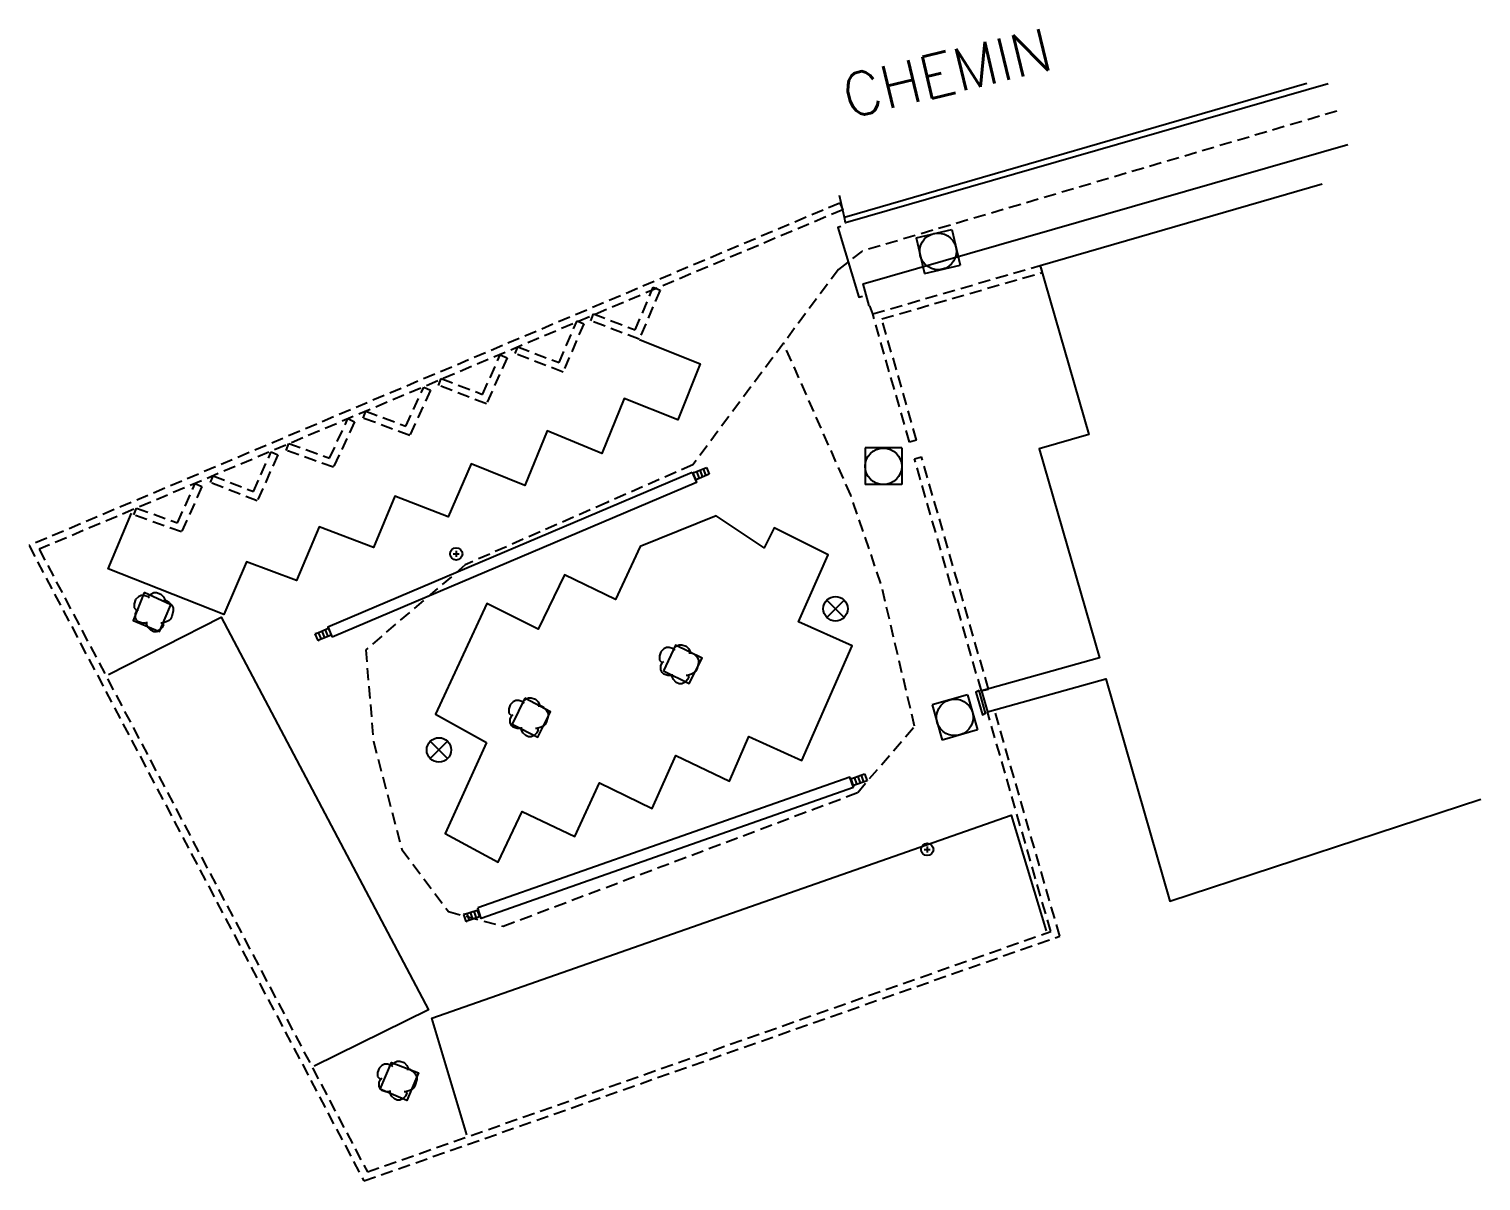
# Model space of a CAD drawing. Header units: millimetres. Extents: x 146014 to 146986, y 143000 to 143489.
# Drawn here: x 146820.3 to 146879.7, y 143229.9 to 143277.1 of the extents above; entities that cross this region are included whole.
import ezdxf
from ezdxf.enums import TextEntityAlignment as Align

# ---------------------------------------------------------------- set-up
doc = ezdxf.new("R2010")
doc.units = ezdxf.units.MM
doc.linetypes.add('DASHED', pattern=[0.75, 0.5, -0.25])
doc.layers.get('0').update_dxf_attribs({"linetype": 'CONTINUOUS'})
for name, color, linetype in [('w0001', 6, 'DASHED'), ('W0004', 5, 'CONTINUOUS'), ('w0006', 2, 'CONTINUOUS'), ('w0008', 7, 'CONTINUOUS'), ('W0015', 2, 'CONTINUOUS'), ('w0100', 7, 'CONTINUOUS'), ('w0112', 1, 'DASHED'), ('w0300', 7, 'CONTINUOUS'), ('w0400', 7, 'CONTINUOUS'), ('W0411', 7, 'CONTINUOUS'), ('w0420', 7, 'CONTINUOUS'), ('w0469', 7, 'CONTINUOUS'), ('w0856', 7, 'CONTINUOUS'), ('w0989', 7, 'CONTINUOUS')]:
    doc.layers.add(name, color=color, linetype=linetype)
doc.styles.get("Standard").update_dxf_attribs({"font": 'romans.shx', "width": 0.85})

# ---------------------------------------------------------------- blocks, each defined once
blk = doc.blocks.new('T420')
for p, q in [((0.75, 0.75), (-0.75, 0.75)), ((-0.75, 0.75), (-0.75, -0.75)), ((0.75, 0.75), (0.75, -0.75)), ((0.75, -0.75), (-0.75, -0.75))]:
    blk.add_line(p, q)
blk.add_ellipse((0, 0), major_axis=(-0.53, 0.53), ratio=1, start_param=3.926991, end_param=10.210176)
blk = doc.blocks.new('T300')
for p, q in [((-0.686, 0.629), (-0.8, 0.514)), ((-0.571, 0.686), (-0.686, 0.629)), ((-0.457, 0.686), (-0.571, 0.686)), ((-0.286, 0.629), (-0.457, 0.686)), ((-0.286, 0.629), (-0.171, 0.743)), ((-0.229, 0.571), (-0.286, 0.629)), ((-0.171, 0.743), (-0.057, 0.8)), ((-0.057, 0.8), (0.057, 0.8)), ((0.057, 0.8), (0.229, 0.743)), ((0.229, 0.743), (0.343, 0.629)), ((0.343, 0.629), (0.4, 0.514)), ((-0.8, 0.514), (-0.857, 0.343)), ((-0.857, 0.343), (-0.857, 0.171)), ((-0.857, 0.171), (-0.743, 0.057)), ((-0.8, -0.057), (-0.743, 0.057)), ((-0.743, 0.057), (-0.686, 0.114)), ((0.457, 0.457), (0.343, 0.457)), ((0.4, 0.514), (0.4, 0.457)), ((0.571, 0.4), (0.457, 0.457)), ((0.571, 0.4), (0.686, 0.286)), ((0.686, 0.286), (0.743, 0.171)), ((0.743, 0.057), (0.686, -0.171)), ((0.743, 0.171), (0.743, 0.057)), ((-0.8, -0.171), (-0.8, -0.057)), ((-0.8, -0.229), (-0.8, -0.171)), ((-0.743, -0.343), (-0.8, -0.229)), ((-0.686, -0.4), (-0.743, -0.343)), ((-0.514, -0.457), (-0.686, -0.4)), ((-0.4, -0.457), (-0.514, -0.457)), ((-0.4, -0.457), (-0.343, -0.457)), ((-0.343, -0.457), (-0.343, -0.4)), ((-0.343, -0.514), (-0.343, -0.457)), ((-0.286, -0.629), (-0.343, -0.514)), ((0.286, -0.457), (0.229, -0.457)), ((0.457, -0.4), (0.286, -0.457)), ((0.343, -0.514), (0.286, -0.629)), ((0.343, -0.514), (0.343, -0.457)), ((0.571, -0.343), (0.457, -0.4)), ((0.629, -0.286), (0.571, -0.343)), ((0.686, -0.171), (0.629, -0.286)), ((-0.171, -0.743), (-0.286, -0.629)), ((-0.057, -0.8), (-0.171, -0.743)), ((0.057, -0.8), (-0.057, -0.8)), ((0.171, -0.743), (0.057, -0.8)), ((0.229, -0.686), (0.171, -0.743)), ((0.286, -0.629), (0.229, -0.686))]:
    blk.add_line(p, q)
blk = doc.blocks.new('T400')
for p, q in [((-0.15, 0.3), (0.15, 0.3)), ((-0.15, -0.25), (-0.15, 0.3)), ((-0.15, 0.15), (0.15, 0.15)), ((-0.15, 0), (0.15, 0)), ((0.15, 0.3), (0.15, -0.25)), ((-0.15, -0.15), (0.15, -0.15)), ((-0.15, -0.25), (-0.15, -0.3)), ((-0.15, -0.3), (0.15, -0.3)), ((0.15, -0.3), (0.15, -0.25))]:
    blk.add_line(p, q)
blk = doc.blocks.new('T469')
at = {"color": 0, "linetype": 'Continuous', "flags": 128}
for points in [[(-0.354, 0.354), (0.354, -0.354)], [(-0.354, -0.354), (0.354, 0.354)]]:
    blk.add_lwpolyline(points, dxfattribs=at)
at = {"color": 0, "linetype": 'Continuous'}
blk.add_circle((0, 0), 0.5, dxfattribs=at)
blk = doc.blocks.new('T856')
for p, q in [((-0.125, 0), (0.125, 0)), ((0, 0.125), (0, -0.125))]:
    blk.add_line(p, q)
blk.add_ellipse((0, 0), major_axis=(-0.177, 0.177), ratio=1, start_param=3.926991, end_param=10.210176)

msp = doc.modelspace()

# ---------------------------------------------------------------- linework, layer by layer
at = {"layer": 'w0001'}
msp.add_lwpolyline([(146873.798, 143273.692), (146854.358, 143267.958), (146853.39, 143267.208), (146847.43, 143259.213), (146843.92, 143257.671), (146838.115, 143255.119), (146834.038, 143251.64), (146834.358, 143247.885), (146835.516, 143243.463), (146837.425, 143240.919), (146839.666, 143240.324), (146854.178, 143245.795), (146856.508, 143248.511), (146855.129, 143254.359), (146853.895, 143257.963), (146851.148, 143264.187)], dxfattribs=at)
at = {"layer": 'W0004'}
for points in [[(146847.408, 143258.903), (146832.488, 143252.571), (146832.664, 143252.157)], [(146847.408, 143258.903), (146847.583, 143258.488), (146832.664, 143252.157)], [(146854.005, 143245.995), (146853.856, 143246.419), (146838.622, 143241.068)], [(146854.005, 143245.995), (146838.771, 143240.644), (146838.622, 143241.068)]]:
    msp.add_lwpolyline(points, dxfattribs=at)
at = {"layer": 'w0006'}
for points in [[(146845.252, 143264.348), (146847.729, 143263.348), (146846.812, 143261.057), (146844.621, 143261.927), (146843.698, 143259.675), (146841.473, 143260.602), (146840.547, 143258.37), (146838.355, 143259.256), (146837.416, 143257.085), (146835.229, 143257.927), (146834.359, 143255.828), (146832.136, 143256.667), (146831.21, 143254.476), (146829.165, 143255.242), (146828.236, 143253.081), (146823.496, 143254.95), (146824.452, 143257.227)], [(146823.507, 143250.626), (146828.122, 143252.98), (146836.612, 143236.899), (146831.931, 143234.587)], [(146838.181, 143231.783), (146836.741, 143236.558), (146860.46, 143244.874), (146861.899, 143240.136)]]:
    msp.add_lwpolyline(points, dxfattribs=at)
msp.add_lwpolyline([(146838.978, 143247.842), (146837.297, 143244.113), (146839.463, 143242.947), (146840.442, 143245.017), (146842.597, 143243.999), (146843.611, 143246.192), (146845.764, 143245.145), (146846.733, 143247.305), (146848.927, 143246.263), (146849.722, 143248.088), (146851.894, 143247.111), (146853.947, 143251.806), (146851.758, 143252.789), (146852.969, 143255.526), (146850.752, 143256.629), (146850.352, 143255.814), (146848.391, 143257.117), (146845.277, 143255.864), (146844.27, 143253.698), (146842.177, 143254.714), (146841.094, 143252.483), (146838.991, 143253.529), (146836.895, 143249.001)], close=True, dxfattribs=at)
at = {"layer": 'w0008'}
for points in [[(146873.436, 143274.805), (146853.678, 143269.116), (146853.638, 143269.335)], [(146854.648, 143265.719), (146854.408, 143266.619), (146874.239, 143272.321)]]:
    msp.add_lwpolyline(points, dxfattribs=at)
at = {"layer": 'W0015'}
for points in [[(146824.964, 143253.979), (146824.521, 143252.842), (146825.593, 143252.385), (146826.067, 143253.482)], [(146846.227, 143250.781), (146847.279, 143250.254), (146847.812, 143251.297), (146846.722, 143251.83)], [(146834.633, 143233.652), (146835.1, 143234.748), (146836.202, 143234.315), (146835.723, 143233.189)]]:
    msp.add_lwpolyline(points, close=True, dxfattribs=at)
msp.add_lwpolyline([(146840.553, 143249.653), (146840.038, 143248.6), (146841.091, 143248.059), (146841.604, 143249.101), (146840.553, 143249.653)], dxfattribs=at)
at = {"layer": 'w0100'}
for points in [[(146872.562, 143274.821), (146853.638, 143269.335), (146853.435, 143270.233)], [(146873.194, 143270.699), (146861.646, 143267.359), (146863.644, 143260.455), (146861.606, 143259.865), (146864.083, 143251.303), (146859.242, 143249.953), (146859.488, 143249.099), (146864.33, 143250.45), (146866.962, 143241.35), (146879.691, 143245.523)], [(146854.794, 143265.392), (146854.678, 143265.72)]]:
    msp.add_lwpolyline(points, dxfattribs=at)
at = {"layer": 'w0112'}
for points in [[(146853.449, 143269.928), (146820.257, 143255.903), (146833.962, 143229.892), (146862.449, 143239.915), (146859.777, 143249.178)], [(146853.449, 143269.928), (146853.566, 143269.652), (146820.675, 143255.754), (146834.106, 143230.261), (146862.082, 143240.104), (146859.488, 143249.099), (146859.777, 143249.178)], [(146856.587, 143260.221), (146856.298, 143260.138), (146854.794, 143265.392), (146861.642, 143267.373), (146861.726, 143267.085)], [(146856.587, 143260.221), (146855.165, 143265.187), (146861.726, 143267.085)], [(146859.242, 143249.953), (146856.503, 143259.451), (146856.791, 143259.535)], [(146859.242, 143249.953), (146859.531, 143250.032), (146856.791, 143259.535)]]:
    msp.add_lwpolyline(points, dxfattribs=at)
for points in [[(146846.088, 143266.363), (146845.234, 143264.349), (146843.257, 143265.11), (146843.364, 143265.39), (146845.071, 143264.734), (146845.812, 143266.48)], [(146842.966, 143264.987), (146842.115, 143263.011), (146840.155, 143263.763), (146840.263, 143264.043), (146841.954, 143263.395), (146842.69, 143265.106)], [(146839.823, 143263.597), (146838.979, 143261.712), (146837.02, 143262.464), (146837.128, 143262.744), (146838.821, 143262.094), (146839.549, 143263.72)], [(146836.687, 143262.266), (146835.841, 143260.412), (146833.939, 143261.124), (146834.044, 143261.405), (146835.684, 143260.791), (146836.414, 143262.39)], [(146833.584, 143260.974), (146832.716, 143259.112), (146830.787, 143259.803), (146830.888, 143260.086), (146832.559, 143259.486), (146833.312, 143261.101)], [(146830.439, 143259.617), (146829.601, 143257.737), (146827.685, 143258.482), (146827.794, 143258.762), (146829.443, 143258.12), (146830.164, 143259.739)], [(146827.331, 143258.318), (146826.498, 143256.463), (146824.553, 143257.157), (146824.654, 143257.439), (146826.338, 143256.839), (146827.058, 143258.441)]]:
    msp.add_lwpolyline(points, close=True, dxfattribs=at)
at = {"layer": 'W0411'}
msp.add_lwpolyline([(146853.494, 143268.974), (146853.362, 143268.928), (146854.228, 143266.077), (146854.368, 143266.119)], dxfattribs=at)
msp.add_lwpolyline([(146859.144, 143249.968), (146859.02, 143249.899), (146859.283, 143248.971), (146859.403, 143249.038)], close=True, dxfattribs=at)

# ---------------------------------------------------------------- block references
at = {"layer": 'w0300'}
for p in [(146825.417, 143253.179), (146846.923, 143251.045), (146840.758, 143248.872), (146835.383, 143233.994)]:
    msp.add_blockref('T300', p, dxfattribs=at)
at = {"layer": 'w0400'}
for p, rotation in [((146847.77, 143258.849), 292.1222780082139), ((146832.295, 143252.266), 292.3803714756494), ((146854.229, 143246.316), 289.3162958355917), ((146838.368, 143240.748), 288.3345971065471)]:
    msp.add_blockref('T400', p, dxfattribs=dict(at, rotation=rotation))
at = {"layer": 'w0420'}
for p, rotation in [((146857.467, 143267.947), 103.1567865954928), ((146858.155, 143248.871), 16.08590460945565)]:
    msp.add_blockref('T420', p, dxfattribs=dict(at, rotation=rotation))
msp.add_blockref('T420', (146855.231, 143259.15), dxfattribs=at)
at = {"layer": 'w0469'}
for p in [(146853.27, 143253.317), (146837.036, 143247.539)]:
    msp.add_blockref('T469', p, dxfattribs=at)
at = {"layer": 'w0856'}
for p in [(146837.744, 143255.563), (146857.025, 143243.466)]:
    msp.add_blockref('T856', p, dxfattribs=at)

# ---------------------------------------------------------------- texts
at = {"layer": 'w0989'}
msp.add_text('CHEMIN', height=1.75, rotation=13.47564, dxfattribs=at).set_placement((146853.6, 143274.244), align=Align.MIDDLE_LEFT)

doc.saveas('drawing.dxf')
